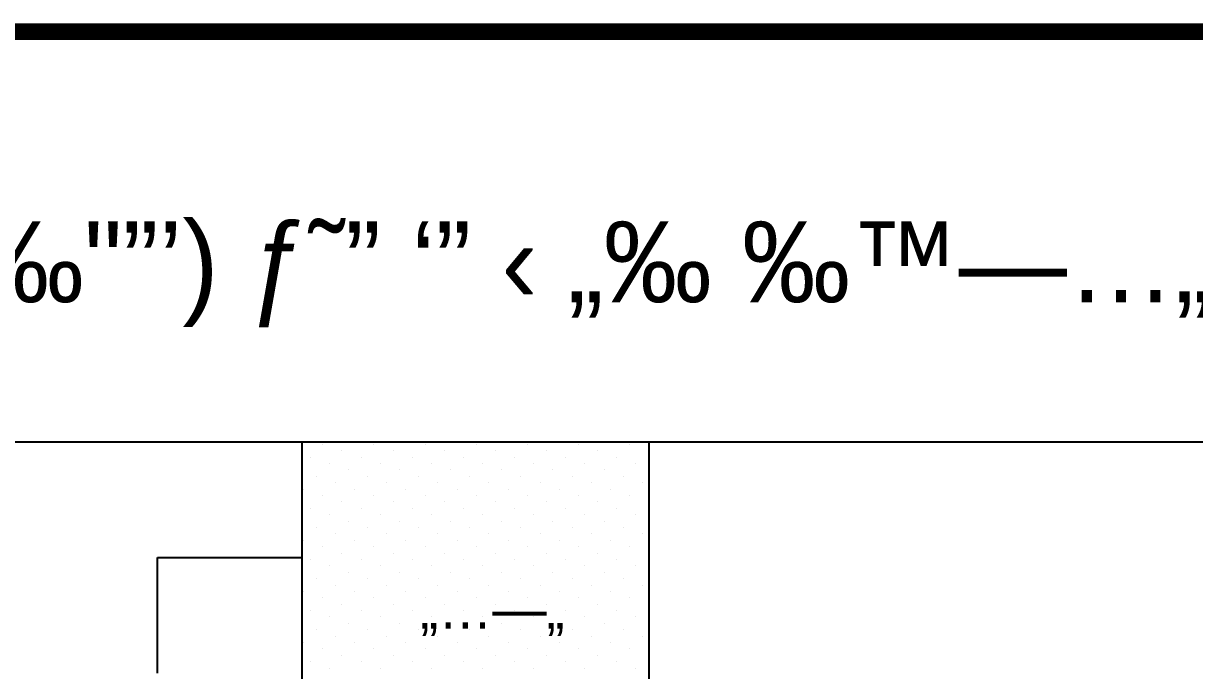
# Model space of a CAD drawing. Extents: x 148861 to 149208, y 169271 to 169495.
# Drawn here: x 149181.813 to 149185.355, y 169492.955 to 169494.913 of the extents above; entities that cross this region are included whole.
import ezdxf
from ezdxf.enums import TextEntityAlignment as Align

# ---------------------------------------------------------------- set-up
doc = ezdxf.new("R2010")
doc.units = 0
doc.header["$LTSCALE"] = 0.1
doc.header["$MEASUREMENT"] = 0
doc.linetypes.add('DOT', pattern=[2, 0, -2])
doc.layers.get('0').update_dxf_attribs({"linetype": 'CONTINUOUS'})
doc.layers.add('DIM', color=4, linetype='CONTINUOUS')
doc.layers.add('TOFIES-01', color=7, linetype='CONTINUOUS')
doc.styles.add('TOFIES-01', font='heb.shx', dxfattribs={"height": 20})

# ---------------------------------------------------------------- blocks, each defined once
blk = doc.blocks.new('*X67')
at = {"color": 0}
for p, q in [((2018.568889418473, 1554.530064264801), (2018.568889418473, 1554.530064264801)), ((2021.883452455284, 1553.425209919197), (2021.883452455284, 1553.425209919197)), ((2027.407724183304, 1554.5300642648), (2027.407724183304, 1554.5300642648)), ((2030.722287220116, 1553.425209919196), (2030.722287220116, 1553.425209919196)), ((2036.246558948136, 1554.5300642648), (2036.246558948136, 1554.5300642648)), ((2039.561121984947, 1553.425209919196), (2039.561121984947, 1553.425209919196)), ((2045.085393712967, 1554.5300642648), (2045.085393712967, 1554.5300642648)), ((2048.399956749779, 1553.425209919196), (2048.399956749779, 1553.425209919196)), ((2053.924228477799, 1554.530064264799), (2053.924228477799, 1554.530064264799)), ((2057.238791514611, 1553.425209919195), (2057.238791514611, 1553.425209919195)), ((2062.763063242632, 1554.530064264799), (2062.763063242632, 1554.530064264799)), ((2066.077626279444, 1553.425209919195), (2066.077626279444, 1553.425209919195)), ((2071.601898007464, 1554.530064264799), (2071.601898007464, 1554.530064264799)), ((2074.916461044276, 1553.425209919195), (2074.916461044276, 1553.425209919195)), ((2016.359180727265, 1552.320355573593), (2016.359180727265, 1552.320355573593)), ((2019.673743764076, 1551.215501227989), (2019.673743764076, 1551.215501227989)), ((2025.198015492096, 1552.320355573592), (2025.198015492096, 1552.320355573592)), ((2028.512578528908, 1551.215501227988), (2028.512578528908, 1551.215501227988)), ((2034.036850256928, 1552.320355573592), (2034.036850256928, 1552.320355573592)), ((2037.351413293739, 1551.215501227988), (2037.351413293739, 1551.215501227988)), ((2042.875685021759, 1552.320355573592), (2042.875685021759, 1552.320355573592)), ((2046.190248058571, 1551.215501227988), (2046.190248058571, 1551.215501227988)), ((2051.714519786591, 1552.320355573592), (2051.714519786591, 1552.320355573592)), ((2055.029082823403, 1551.215501227987), (2055.029082823403, 1551.215501227987)), ((2060.553354551424, 1552.320355573591), (2060.553354551424, 1552.320355573591)), ((2063.867917588236, 1551.215501227987), (2063.867917588236, 1551.215501227987)), ((2069.392189316256, 1552.320355573591), (2069.392189316256, 1552.320355573591)), ((2072.706752353068, 1551.215501227987), (2072.706752353068, 1551.215501227987)), ((2017.464035072868, 1549.005792536781), (2017.464035072868, 1549.005792536781)), ((2022.988306800888, 1550.110646882385), (2022.988306800888, 1550.110646882385)), ((2026.3028698377, 1549.005792536781), (2026.3028698377, 1549.005792536781)), ((2031.82714156572, 1550.110646882384), (2031.82714156572, 1550.110646882384)), ((2035.141704602531, 1549.00579253678), (2035.141704602531, 1549.00579253678)), ((2040.665976330551, 1550.110646882384), (2040.665976330551, 1550.110646882384)), ((2043.980539367363, 1549.00579253678), (2043.980539367363, 1549.00579253678)), ((2049.504811095383, 1550.110646882384), (2049.504811095383, 1550.110646882384)), ((2052.819374132195, 1549.005792536779), (2052.819374132195, 1549.005792536779)), ((2058.343645860215, 1550.110646882383), (2058.343645860215, 1550.110646882383)), ((2061.658208897028, 1549.005792536779), (2061.658208897028, 1549.005792536779)), ((2067.182480625048, 1550.110646882383), (2067.182480625048, 1550.110646882383)), ((2070.49704366186, 1549.005792536779), (2070.49704366186, 1549.005792536779)), ((2015.254326381661, 1546.796083845573), (2015.254326381661, 1546.796083845573)), ((2020.77859810968, 1547.900938191177), (2020.77859810968, 1547.900938191177)), ((2024.093161146492, 1546.796083845573), (2024.093161146492, 1546.796083845573)), ((2029.617432874512, 1547.900938191176), (2029.617432874512, 1547.900938191176)), ((2032.931995911324, 1546.796083845572), (2032.931995911324, 1546.796083845572)), ((2038.456267639343, 1547.900938191176), (2038.456267639343, 1547.900938191176)), ((2041.770830676155, 1546.796083845572), (2041.770830676155, 1546.796083845572)), ((2047.295102404175, 1547.900938191176), (2047.295102404175, 1547.900938191176)), ((2050.609665440987, 1546.796083845572), (2050.609665440987, 1546.796083845572)), ((2056.133937169007, 1547.900938191176), (2056.133937169007, 1547.900938191176)), ((2059.44850020582, 1546.796083845571), (2059.44850020582, 1546.796083845571)), ((2064.97277193384, 1547.900938191175), (2064.97277193384, 1547.900938191175)), ((2068.287334970652, 1546.796083845571), (2068.287334970652, 1546.796083845571)), ((2073.811606698672, 1547.900938191175), (2073.811606698672, 1547.900938191175)), ((2018.568889418473, 1545.691229499969), (2018.568889418473, 1545.691229499969)), ((2027.407724183304, 1545.691229499969), (2027.407724183304, 1545.691229499969)), ((2036.246558948136, 1545.691229499968), (2036.246558948136, 1545.691229499968)), ((2045.085393712967, 1545.691229499968), (2045.085393712967, 1545.691229499968)), ((2053.924228477799, 1545.691229499968), (2053.924228477799, 1545.691229499968)), ((2062.763063242632, 1545.691229499967), (2062.763063242632, 1545.691229499967)), ((2071.601898007464, 1545.691229499967), (2071.601898007464, 1545.691229499967)), ((2016.359180727265, 1543.481520808761), (2016.359180727265, 1543.481520808761)), ((2021.883452455284, 1544.586375154365), (2021.883452455284, 1544.586375154365)), ((2025.198015492096, 1543.481520808761), (2025.198015492096, 1543.481520808761)), ((2030.722287220116, 1544.586375154364), (2030.722287220116, 1544.586375154364)), ((2034.036850256928, 1543.48152080876), (2034.036850256928, 1543.48152080876)), ((2039.561121984947, 1544.586375154364), (2039.561121984947, 1544.586375154364)), ((2042.875685021759, 1543.48152080876), (2042.875685021759, 1543.48152080876)), ((2048.399956749779, 1544.586375154364), (2048.399956749779, 1544.586375154364)), ((2051.714519786591, 1543.48152080876), (2051.714519786591, 1543.48152080876)), ((2057.238791514611, 1544.586375154363), (2057.238791514611, 1544.586375154363)), ((2060.553354551424, 1543.481520808759), (2060.553354551424, 1543.481520808759)), ((2066.077626279444, 1544.586375154363), (2066.077626279444, 1544.586375154363)), ((2069.392189316256, 1543.481520808759), (2069.392189316256, 1543.481520808759)), ((2074.916461044276, 1544.586375154363), (2074.916461044276, 1544.586375154363)), ((2019.673743764076, 1542.376666463157), (2019.673743764076, 1542.376666463157)), ((2022.988306800888, 1541.271812117553), (2022.988306800888, 1541.271812117553)), ((2028.512578528908, 1542.376666463156), (2028.512578528908, 1542.376666463156)), ((2031.82714156572, 1541.271812117553), (2031.82714156572, 1541.271812117553)), ((2037.351413293739, 1542.376666463156), (2037.351413293739, 1542.376666463156)), ((2040.665976330551, 1541.271812117552), (2040.665976330551, 1541.271812117552)), ((2046.190248058571, 1542.376666463156), (2046.190248058571, 1542.376666463156)), ((2049.504811095383, 1541.271812117552), (2049.504811095383, 1541.271812117552)), ((2055.029082823403, 1542.376666463156), (2055.029082823403, 1542.376666463156)), ((2058.343645860215, 1541.271812117551), (2058.343645860215, 1541.271812117551)), ((2063.867917588236, 1542.376666463155), (2063.867917588236, 1542.376666463155)), ((2067.182480625048, 1541.271812117551), (2067.182480625048, 1541.271812117551)), ((2072.706752353068, 1542.376666463155), (2072.706752353068, 1542.376666463155)), ((2017.464035072868, 1540.166957771949), (2017.464035072868, 1540.166957771949)), ((2020.77859810968, 1539.062103426345), (2020.77859810968, 1539.062103426345)), ((2026.3028698377, 1540.166957771949), (2026.3028698377, 1540.166957771949)), ((2029.617432874512, 1539.062103426345), (2029.617432874512, 1539.062103426345)), ((2035.141704602531, 1540.166957771948), (2035.141704602531, 1540.166957771948)), ((2038.456267639343, 1539.062103426344), (2038.456267639343, 1539.062103426344)), ((2043.980539367363, 1540.166957771948), (2043.980539367363, 1540.166957771948)), ((2047.295102404175, 1539.062103426344), (2047.295102404175, 1539.062103426344)), ((2052.819374132195, 1540.166957771948), (2052.819374132195, 1540.166957771948)), ((2056.133937169007, 1539.062103426344), (2056.133937169007, 1539.062103426344)), ((2061.658208897028, 1540.166957771947), (2061.658208897028, 1540.166957771947)), ((2064.97277193384, 1539.062103426343), (2064.97277193384, 1539.062103426343)), ((2070.49704366186, 1540.166957771947), (2070.49704366186, 1540.166957771947)), ((2073.811606698672, 1539.062103426343), (2073.811606698672, 1539.062103426343)), ((2015.254326381661, 1537.957249080741), (2015.254326381661, 1537.957249080741)), ((2018.568889418473, 1536.852394735137), (2018.568889418473, 1536.852394735137)), ((2024.093161146492, 1537.957249080741), (2024.093161146492, 1537.957249080741)), ((2027.407724183304, 1536.852394735137), (2027.407724183304, 1536.852394735137)), ((2032.931995911324, 1537.95724908074), (2032.931995911324, 1537.95724908074)), ((2036.246558948136, 1536.852394735136), (2036.246558948136, 1536.852394735136)), ((2041.770830676155, 1537.95724908074), (2041.770830676155, 1537.95724908074)), ((2045.085393712967, 1536.852394735136), (2045.085393712967, 1536.852394735136)), ((2050.609665440987, 1537.95724908074), (2050.609665440987, 1537.95724908074)), ((2053.924228477799, 1536.852394735136), (2053.924228477799, 1536.852394735136)), ((2059.44850020582, 1537.95724908074), (2059.44850020582, 1537.95724908074)), ((2062.763063242632, 1536.852394735135), (2062.763063242632, 1536.852394735135)), ((2068.287334970652, 1537.957249080739), (2068.287334970652, 1537.957249080739)), ((2071.601898007464, 1536.852394735135), (2071.601898007464, 1536.852394735135)), ((2016.359180727265, 1534.642686043929), (2016.359180727265, 1534.642686043929)), ((2021.883452455284, 1535.747540389533), (2021.883452455284, 1535.747540389533)), ((2025.198015492096, 1534.642686043929), (2025.198015492096, 1534.642686043929)), ((2030.722287220116, 1535.747540389533), (2030.722287220116, 1535.747540389533)), ((2034.036850256928, 1534.642686043929), (2034.036850256928, 1534.642686043929)), ((2039.561121984947, 1535.747540389532), (2039.561121984947, 1535.747540389532)), ((2042.875685021759, 1534.642686043928), (2042.875685021759, 1534.642686043928)), ((2048.399956749779, 1535.747540389532), (2048.399956749779, 1535.747540389532)), ((2051.714519786591, 1534.642686043928), (2051.714519786591, 1534.642686043928)), ((2057.238791514611, 1535.747540389532), (2057.238791514611, 1535.747540389532)), ((2060.553354551424, 1534.642686043928), (2060.553354551424, 1534.642686043928)), ((2066.077626279444, 1535.747540389531), (2066.077626279444, 1535.747540389531)), ((2069.392189316256, 1534.642686043927), (2069.392189316256, 1534.642686043927)), ((2074.916461044276, 1535.747540389531), (2074.916461044276, 1535.747540389531)), ((2019.673743764076, 1533.537831698325), (2019.673743764076, 1533.537831698325)), ((2028.512578528908, 1533.537831698325), (2028.512578528908, 1533.537831698325)), ((2037.351413293739, 1533.537831698324), (2037.351413293739, 1533.537831698324)), ((2046.190248058571, 1533.537831698324), (2046.190248058571, 1533.537831698324)), ((2055.029082823403, 1533.537831698324), (2055.029082823403, 1533.537831698324)), ((2063.867917588236, 1533.537831698323), (2063.867917588236, 1533.537831698323)), ((2072.706752353068, 1533.537831698323), (2072.706752353068, 1533.537831698323)), ((2017.464035072868, 1531.328123007117), (2017.464035072868, 1531.328123007117)), ((2022.988306800888, 1532.432977352721), (2022.988306800888, 1532.432977352721)), ((2026.3028698377, 1531.328123007117), (2026.3028698377, 1531.328123007117)), ((2031.82714156572, 1532.432977352721), (2031.82714156572, 1532.432977352721)), ((2035.141704602531, 1531.328123007116), (2035.141704602531, 1531.328123007116)), ((2040.665976330551, 1532.43297735272), (2040.665976330551, 1532.43297735272)), ((2043.980539367363, 1531.328123007116), (2043.980539367363, 1531.328123007116)), ((2049.504811095383, 1532.43297735272), (2049.504811095383, 1532.43297735272)), ((2052.819374132195, 1531.328123007116), (2052.819374132195, 1531.328123007116)), ((2058.343645860215, 1532.43297735272), (2058.343645860215, 1532.43297735272)), ((2061.658208897028, 1531.328123007115), (2061.658208897028, 1531.328123007115)), ((2067.182480625048, 1532.432977352719), (2067.182480625048, 1532.432977352719)), ((2070.49704366186, 1531.328123007115), (2070.49704366186, 1531.328123007115)), ((2015.254326381661, 1529.118414315909), (2015.254326381661, 1529.118414315909)), ((2020.77859810968, 1530.223268661513), (2020.77859810968, 1530.223268661513)), ((2024.093161146492, 1529.118414315909), (2024.093161146492, 1529.118414315909)), ((2029.617432874512, 1530.223268661513), (2029.617432874512, 1530.223268661513)), ((2032.931995911324, 1529.118414315908), (2032.931995911324, 1529.118414315908)), ((2038.456267639343, 1530.223268661513), (2038.456267639343, 1530.223268661513)), ((2041.770830676155, 1529.118414315908), (2041.770830676155, 1529.118414315908)), ((2047.295102404175, 1530.223268661512), (2047.295102404175, 1530.223268661512)), ((2050.609665440987, 1529.118414315908), (2050.609665440987, 1529.118414315908)), ((2056.133937169007, 1530.223268661512), (2056.133937169007, 1530.223268661512)), ((2059.44850020582, 1529.118414315908), (2059.44850020582, 1529.118414315908)), ((2064.97277193384, 1530.223268661511), (2064.97277193384, 1530.223268661511)), ((2068.287334970652, 1529.118414315907), (2068.287334970652, 1529.118414315907)), ((2073.811606698672, 1530.223268661511), (2073.811606698672, 1530.223268661511)), ((2018.568889418473, 1528.013559970305), (2018.568889418473, 1528.013559970305)), ((2021.883452455284, 1526.908705624701), (2021.883452455284, 1526.908705624701)), ((2027.407724183304, 1528.013559970305), (2027.407724183304, 1528.013559970305)), ((2030.722287220116, 1526.908705624701), (2030.722287220116, 1526.908705624701)), ((2036.246558948136, 1528.013559970305), (2036.246558948136, 1528.013559970305)), ((2039.561121984947, 1526.9087056247), (2039.561121984947, 1526.9087056247)), ((2045.085393712967, 1528.013559970304), (2045.085393712967, 1528.013559970304)), ((2048.399956749779, 1526.9087056247), (2048.399956749779, 1526.9087056247)), ((2053.924228477799, 1528.013559970304), (2053.924228477799, 1528.013559970304)), ((2057.238791514611, 1526.9087056247), (2057.238791514611, 1526.9087056247)), ((2062.763063242632, 1528.013559970304), (2062.763063242632, 1528.013559970304)), ((2066.077626279444, 1526.908705624699), (2066.077626279444, 1526.908705624699)), ((2071.601898007464, 1528.013559970303), (2071.601898007464, 1528.013559970303)), ((2074.916461044276, 1526.908705624699), (2074.916461044276, 1526.908705624699)), ((2016.359180727265, 1525.803851279097), (2016.359180727265, 1525.803851279097)), ((2019.673743764076, 1524.698996933493), (2019.673743764076, 1524.698996933493)), ((2025.198015492096, 1525.803851279097), (2025.198015492096, 1525.803851279097)), ((2028.512578528908, 1524.698996933493), (2028.512578528908, 1524.698996933493)), ((2034.036850256928, 1525.803851279097), (2034.036850256928, 1525.803851279097)), ((2037.351413293739, 1524.698996933492), (2037.351413293739, 1524.698996933492)), ((2042.875685021759, 1525.803851279096), (2042.875685021759, 1525.803851279096)), ((2046.190248058571, 1524.698996933492), (2046.190248058571, 1524.698996933492)), ((2051.714519786591, 1525.803851279096), (2051.714519786591, 1525.803851279096)), ((2055.029082823403, 1524.698996933492), (2055.029082823403, 1524.698996933492)), ((2060.553354551424, 1525.803851279096), (2060.553354551424, 1525.803851279096)), ((2063.867917588236, 1524.698996933492), (2063.867917588236, 1524.698996933492)), ((2069.392189316256, 1525.803851279095), (2069.392189316256, 1525.803851279095)), ((2072.706752353068, 1524.698996933491), (2072.706752353068, 1524.698996933491)), ((2017.464035072868, 1522.489288242285), (2017.464035072868, 1522.489288242285)), ((2022.988306800888, 1523.594142587889), (2022.988306800888, 1523.594142587889)), ((2026.3028698377, 1522.489288242285), (2026.3028698377, 1522.489288242285)), ((2031.82714156572, 1523.594142587889), (2031.82714156572, 1523.594142587889)), ((2035.141704602531, 1522.489288242285), (2035.141704602531, 1522.489288242285)), ((2040.665976330551, 1523.594142587888), (2040.665976330551, 1523.594142587888)), ((2043.980539367363, 1522.489288242284), (2043.980539367363, 1522.489288242284)), ((2049.504811095383, 1523.594142587888), (2049.504811095383, 1523.594142587888)), ((2052.819374132195, 1522.489288242284), (2052.819374132195, 1522.489288242284)), ((2058.343645860215, 1523.594142587888), (2058.343645860215, 1523.594142587888)), ((2061.658208897028, 1522.489288242284), (2061.658208897028, 1522.489288242284)), ((2067.182480625048, 1523.594142587888), (2067.182480625048, 1523.594142587888)), ((2070.49704366186, 1522.489288242283), (2070.49704366186, 1522.489288242283)), ((2020.77859810968, 1521.384433896681), (2020.77859810968, 1521.384433896681)), ((2029.617432874512, 1521.384433896681), (2029.617432874512, 1521.384433896681)), ((2038.456267639343, 1521.384433896681), (2038.456267639343, 1521.384433896681)), ((2047.295102404175, 1521.38443389668), (2047.295102404175, 1521.38443389668)), ((2056.133937169007, 1521.38443389668), (2056.133937169007, 1521.38443389668)), ((2064.97277193384, 1521.38443389668), (2064.97277193384, 1521.38443389668)), ((2073.811606698672, 1521.384433896679), (2073.811606698672, 1521.384433896679)), ((2015.254326381661, 1520.279579551077), (2015.254326381661, 1520.279579551077)), ((2018.568889418473, 1519.174725205473), (2018.568889418473, 1519.174725205473)), ((2024.093161146492, 1520.279579551077), (2024.093161146492, 1520.279579551077)), ((2027.407724183304, 1519.174725205473), (2027.407724183304, 1519.174725205473)), ((2032.931995911324, 1520.279579551077), (2032.931995911324, 1520.279579551077)), ((2036.246558948136, 1519.174725205473), (2036.246558948136, 1519.174725205473)), ((2041.770830676155, 1520.279579551076), (2041.770830676155, 1520.279579551076)), ((2045.085393712967, 1519.174725205472), (2045.085393712967, 1519.174725205472)), ((2050.609665440987, 1520.279579551076), (2050.609665440987, 1520.279579551076)), ((2053.924228477799, 1519.174725205472), (2053.924228477799, 1519.174725205472)), ((2059.44850020582, 1520.279579551076), (2059.44850020582, 1520.279579551076)), ((2062.763063242632, 1519.174725205472), (2062.763063242632, 1519.174725205472)), ((2068.287334970652, 1520.279579551075), (2068.287334970652, 1520.279579551075)), ((2071.601898007464, 1519.174725205472), (2071.601898007464, 1519.174725205472)), ((2016.359180727265, 1516.965016514265), (2016.359180727265, 1516.965016514265)), ((2021.883452455284, 1518.069870859869), (2021.883452455284, 1518.069870859869)), ((2025.198015492096, 1516.965016514265), (2025.198015492096, 1516.965016514265)), ((2030.722287220116, 1518.069870859869), (2030.722287220116, 1518.069870859869)), ((2034.036850256928, 1516.965016514265), (2034.036850256928, 1516.965016514265)), ((2039.561121984947, 1518.069870859869), (2039.561121984947, 1518.069870859869)), ((2042.875685021759, 1516.965016514265), (2042.875685021759, 1516.965016514265)), ((2048.399956749779, 1518.069870859868), (2048.399956749779, 1518.069870859868)), ((2051.714519786591, 1516.965016514264), (2051.714519786591, 1516.965016514264)), ((2057.238791514611, 1518.069870859868), (2057.238791514611, 1518.069870859868)), ((2060.553354551424, 1516.965016514264), (2060.553354551424, 1516.965016514264)), ((2066.077626279444, 1518.069870859867), (2066.077626279444, 1518.069870859867)), ((2069.392189316256, 1516.965016514264), (2069.392189316256, 1516.965016514264)), ((2074.916461044276, 1518.069870859867), (2074.916461044276, 1518.069870859867)), ((2019.673743764076, 1515.860162168661), (2019.673743764076, 1515.860162168661)), ((2028.512578528908, 1515.860162168661), (2028.512578528908, 1515.860162168661)), ((2037.351413293739, 1515.860162168661), (2037.351413293739, 1515.860162168661)), ((2046.190248058571, 1515.86016216866), (2046.190248058571, 1515.86016216866)), ((2055.029082823403, 1515.86016216866), (2055.029082823403, 1515.86016216866)), ((2063.867917588236, 1515.86016216866), (2063.867917588236, 1515.86016216866)), ((2072.706752353068, 1515.860162168659), (2072.706752353068, 1515.860162168659))]:
    blk.add_line(p, q, dxfattribs=at)

msp = doc.modelspace()

# ---------------------------------------------------------------- linework, layer by layer
at = {"layer": 'DIM', "color": 7, "ltscale": 40, "const_width": 0.05}
msp.add_lwpolyline([(149152.1462399258, 169494.8875160902), (149207.6403721716, 169494.8875160902), (149207.6403721716, 169467.0807888943), (149152.1462399258, 169467.0807888943)], close=True, dxfattribs=at)
at = {"layer": 'TOFIES-01', "color": 7}
msp.add_line((149170.0588169321, 169493.6475649489), (149191.0534285069, 169493.6475649489), dxfattribs=at)
at = {"layer": 'TOFIES-01', "color": 8}
for p, q in [((149182.2182066332, 169492.9477445631), (149182.2182066332, 169493.297654756)), ((149182.2182066332, 169493.297654756), (149182.6555943743, 169493.297654756))]:
    msp.add_line(p, q, dxfattribs=at)
for points in [[(149182.6555943743, 169486.6499857675), (149182.6555943743, 169489.4527562843), (149182.6555943743, 169493.6475649489)], [(149183.7053249531, 169486.6499857675), (149183.7053249531, 169489.4527562843), (149183.7053249531, 169493.6475649489)]]:
    msp.add_lwpolyline(points, dxfattribs=at)

# ---------------------------------------------------------------- block references
at = {"layer": 'TOFIES-01', "color": 8, "xscale": 0.01749550964450464, "yscale": 0.01749550964450464, "zscale": 0.01749550964568779}
msp.add_blockref('*X67', (149147.4021319409, 169466.4420474499), dxfattribs=at)

# ---------------------------------------------------------------- texts
at = {"layer": 'TOFIES-01', "color": 8, "linetype": 'DOT', "style": 'TOFIES-01'}
for s, height, p in [('(„‰„ ‰‹ ‰"”’) ƒ˜” ‘” ‹ „‰ ‰™—…„ ‰‡ˆ™„', 0.2449371350396291, (149186.5514450504, 169494.0685916557)), (' „…—„', 0.1224685675198145, (149183.4491771189, 169493.0821673994))]:
    msp.add_text(s, height=height, dxfattribs=at).set_placement(p, align=Align.RIGHT)

doc.saveas('drawing.dxf')
